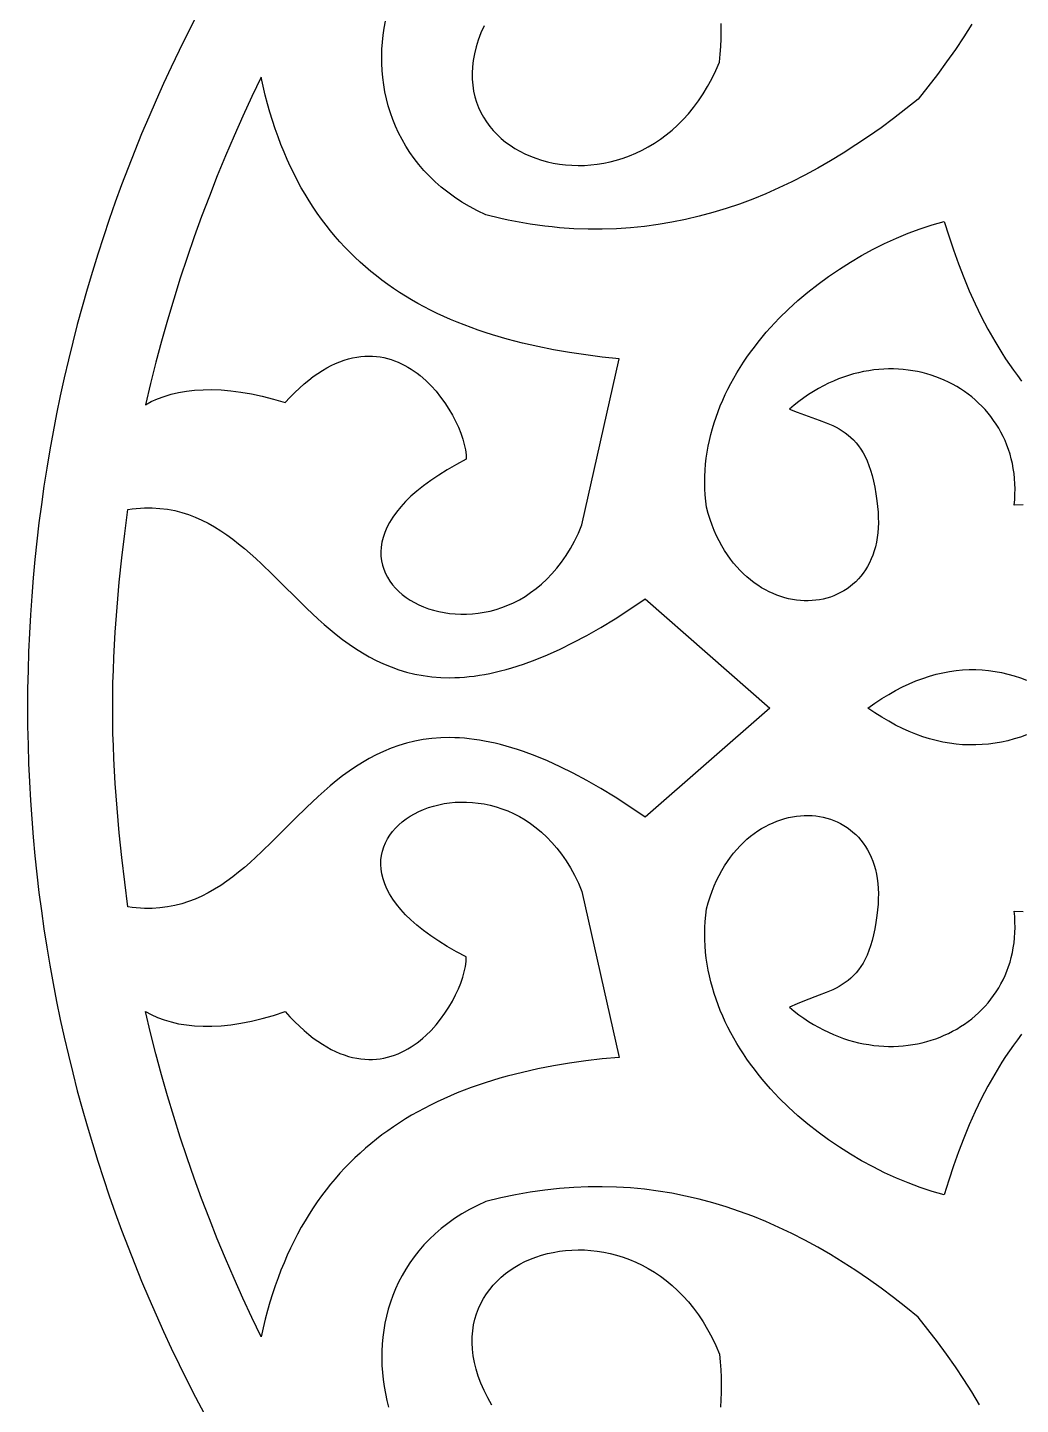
# Model space of a CAD drawing. Extents: x -335 to 335, y -262 to 262.
# Drawn here: x -87.5 to -29.5, y -40.7 to 39.7 of the extents above; entities that cross this region are included whole.
import ezdxf

# ---------------------------------------------------------------- set-up
doc = ezdxf.new("R2010")
doc.units = 0
doc.layers.add('LAYER_1', color=18, linetype='CONTINUOUS')

msp = doc.modelspace()

# ---------------------------------------------------------------- linework, layer by layer
at = {"layer": 'LAYER_1'}
msp.add_lwpolyline([(0.03, 87.47, 0.414214), (-87.47, -0.03, 0.414214), (0.03, -87.53, 0.414214), (87.53, -0.03, 0.414214)], format="xyb", close=True, dxfattribs=at)
for points in [[(-32.346, 39.854), (-32.816, 39.116), (-33.308, 38.382), (-33.82, 37.652), (-34.354, 36.926), (-34.909, 36.203), (-35.484, 35.485), (-36.203, 34.909), (-36.925, 34.353), (-37.651, 33.818), (-38.381, 33.303), (-39.116, 32.809), (-39.854, 32.336), (-40.596, 31.884), (-41.343, 31.455), (-42.094, 31.048), (-42.849, 30.664), (-43.609, 30.303), (-44.373, 29.966), (-45.142, 29.653), (-45.916, 29.363), (-46.694, 29.099), (-47.477, 28.859), (-48.265, 28.645), (-49.058, 28.456), (-49.855, 28.294), (-50.658, 28.158), (-51.466, 28.049), (-52.279, 27.968), (-53.098, 27.914), (-53.922, 27.887), (-54.751, 27.89), (-55.585, 27.921), (-56.426, 27.981), (-56.848, 28.022), (-57.272, 28.071), (-57.697, 28.127), (-58.123, 28.19), (-58.551, 28.261), (-58.981, 28.34), (-59.411, 28.426), (-59.844, 28.52), (-60.713, 28.731), (-61.203, 28.966), (-61.671, 29.215), (-62.116, 29.478), (-62.539, 29.755), (-62.94, 30.045), (-63.319, 30.346), (-63.678, 30.66), (-64.015, 30.984), (-64.331, 31.319), (-64.627, 31.663), (-64.902, 32.016), (-65.158, 32.378), (-65.394, 32.748), (-65.61, 33.125), (-65.808, 33.508), (-65.986, 33.898), (-66.146, 34.293), (-66.288, 34.692), (-66.411, 35.096), (-66.517, 35.503), (-66.605, 35.914), (-66.675, 36.326), (-66.729, 36.74), (-66.766, 37.155), (-66.787, 37.571), (-66.792, 37.986), (-66.78, 38.4), (-66.753, 38.813), (-66.711, 39.224), (-66.653, 39.632), (-66.581, 40.037)], [(-60.822, 39.769), (-61.006, 39.348), (-61.16, 38.935), (-61.285, 38.53), (-61.383, 38.135), (-61.455, 37.747), (-61.499, 37.369), (-61.519, 37.001), (-61.514, 36.642), (-61.485, 36.293), (-61.434, 35.954), (-61.36, 35.626), (-61.265, 35.309), (-61.149, 35.002), (-61.013, 34.707), (-60.858, 34.424), (-60.685, 34.152), (-60.494, 33.893), (-60.287, 33.646), (-60.064, 33.411), (-59.825, 33.19), (-59.572, 32.982), (-59.306, 32.788), (-59.027, 32.607), (-58.736, 32.441), (-58.433, 32.289), (-58.121, 32.151), (-57.798, 32.029), (-57.467, 31.921), (-57.127, 31.829), (-56.781, 31.753), (-56.428, 31.693), (-56.069, 31.65), (-55.705, 31.622), (-55.337, 31.612), (-54.965, 31.619), (-54.591, 31.644), (-54.216, 31.686), (-53.839, 31.746), (-53.462, 31.824), (-53.085, 31.921), (-52.71, 32.036), (-52.337, 32.171), (-51.967, 32.325), (-51.6, 32.499), (-51.238, 32.692), (-50.882, 32.906), (-50.531, 33.141), (-50.187, 33.396), (-49.851, 33.672), (-49.523, 33.969), (-49.204, 34.288), (-48.896, 34.629), (-48.598, 34.992), (-48.311, 35.377), (-48.037, 35.786), (-47.776, 36.217), (-47.529, 36.671), (-47.296, 37.149), (-47.079, 37.65), (-47.037, 38.108), (-47.007, 38.563), (-46.989, 39.013), (-46.981, 39.46), (-46.986, 39.902)], [(-29.345, 11.81), (-29.879, 11.786), (-29.849, 12.106), (-29.832, 12.422), (-29.828, 12.732), (-29.836, 13.038), (-29.855, 13.339), (-29.886, 13.635), (-29.929, 13.926), (-29.982, 14.211), (-30.047, 14.491), (-30.122, 14.764), (-30.208, 15.033), (-30.303, 15.295), (-30.409, 15.551), (-30.524, 15.801), (-30.649, 16.044), (-30.782, 16.281), (-30.925, 16.511), (-31.076, 16.735), (-31.235, 16.952), (-31.403, 17.161), (-31.578, 17.364), (-31.761, 17.559), (-31.952, 17.747), (-32.149, 17.927), (-32.354, 18.099), (-32.565, 18.264), (-32.782, 18.421), (-33.006, 18.569), (-33.235, 18.71), (-33.47, 18.842), (-33.71, 18.965), (-33.956, 19.08), (-34.206, 19.186), (-34.461, 19.283), (-34.72, 19.371), (-34.983, 19.45), (-35.25, 19.52), (-35.521, 19.58), (-35.795, 19.631), (-36.072, 19.672), (-36.352, 19.703), (-36.635, 19.724), (-36.92, 19.735), (-37.207, 19.736), (-37.496, 19.726), (-37.787, 19.706), (-38.078, 19.675), (-38.371, 19.633), (-38.665, 19.581), (-38.96, 19.517), (-39.254, 19.443), (-39.549, 19.357), (-39.844, 19.259), (-40.138, 19.15), (-40.431, 19.029), (-40.724, 18.896), (-41.016, 18.752), (-41.306, 18.595), (-41.594, 18.426), (-41.88, 18.244), (-42.165, 18.05), (-42.446, 17.844), (-42.726, 17.624), (-43.002, 17.392), (-42.551, 17.213), (-42.109, 17.052), (-41.256, 16.753), (-40.85, 16.597), (-40.46, 16.427), (-40.272, 16.333), (-40.088, 16.233), (-39.91, 16.124), (-39.737, 16.006), (-39.57, 15.879), (-39.408, 15.74), (-39.253, 15.589), (-39.104, 15.425), (-38.961, 15.246), (-38.826, 15.053), (-38.697, 14.842), (-38.576, 14.615), (-38.463, 14.369), (-38.358, 14.103), (-38.26, 13.817), (-38.172, 13.509), (-38.091, 13.179), (-38.02, 12.825), (-37.958, 12.446), (-37.905, 12.041), (-37.859, 11.705), (-37.827, 11.379), (-37.81, 11.062), (-37.806, 10.754), (-37.815, 10.456), (-37.837, 10.168), (-37.872, 9.889), (-37.919, 9.62), (-37.978, 9.361), (-38.049, 9.112), (-38.13, 8.872), (-38.222, 8.642), (-38.324, 8.423), (-38.436, 8.213), (-38.557, 8.014), (-38.688, 7.824), (-38.827, 7.645), (-38.974, 7.476), (-39.129, 7.317), (-39.291, 7.168), (-39.461, 7.03), (-39.637, 6.903), (-39.82, 6.785), (-40.008, 6.679), (-40.202, 6.583), (-40.401, 6.497), (-40.605, 6.423), (-40.813, 6.359), (-41.025, 6.305), (-41.24, 6.263), (-41.459, 6.232), (-41.68, 6.211), (-41.903, 6.202), (-42.129, 6.204), (-42.356, 6.216), (-42.584, 6.24), (-42.813, 6.275), (-43.043, 6.322), (-43.272, 6.38), (-43.501, 6.449), (-43.729, 6.529), (-43.956, 6.621), (-44.181, 6.725), (-44.404, 6.84), (-44.625, 6.967), (-44.843, 7.105), (-45.058, 7.256), (-45.269, 7.418), (-45.477, 7.592), (-45.68, 7.777), (-45.878, 7.975), (-46.071, 8.185), (-46.259, 8.407), (-46.44, 8.641), (-46.616, 8.887), (-46.784, 9.145), (-46.946, 9.416), (-47.1, 9.699), (-47.246, 9.994), (-47.383, 10.302), (-47.512, 10.622), (-47.632, 10.955), (-47.743, 11.3), (-47.843, 11.658), (-47.885, 12.022), (-47.915, 12.384), (-47.932, 12.745), (-47.938, 13.104), (-47.932, 13.462), (-47.915, 13.817), (-47.887, 14.171), (-47.848, 14.523), (-47.797, 14.873), (-47.737, 15.221), (-47.666, 15.567), (-47.584, 15.91), (-47.493, 16.251), (-47.392, 16.589), (-47.281, 16.925), (-47.16, 17.258), (-47.031, 17.589), (-46.892, 17.917), (-46.744, 18.241), (-46.588, 18.563), (-46.423, 18.881), (-46.25, 19.197), (-46.068, 19.509), (-45.879, 19.817), (-45.682, 20.123), (-45.477, 20.424), (-45.265, 20.722), (-45.046, 21.016), (-44.82, 21.307), (-44.587, 21.593), (-44.347, 21.876), (-44.101, 22.154), (-43.848, 22.428), (-43.59, 22.698), (-43.055, 23.224), (-42.499, 23.732), (-41.922, 24.222), (-41.326, 24.691), (-40.713, 25.14), (-40.084, 25.568), (-39.44, 25.974), (-38.784, 26.358), (-38.116, 26.718), (-37.439, 27.054), (-36.753, 27.366), (-36.06, 27.652), (-35.362, 27.911), (-34.66, 28.144), (-33.956, 28.349), (-33.698, 27.508), (-33.424, 26.682), (-33.133, 25.871), (-32.826, 25.076), (-32.502, 24.297), (-32.159, 23.535), (-31.798, 22.791), (-31.417, 22.064), (-31.017, 21.356), (-30.596, 20.667), (-30.377, 20.33), (-30.153, 19.998), (-29.924, 19.67), (-29.689, 19.348), (-29.449, 19.031)], [(-29.152, -1.622), (-29.516, -1.751), (-29.883, -1.865), (-30.252, -1.963), (-30.622, -2.046), (-30.995, -2.112), (-31.369, -2.163), (-31.746, -2.196), (-32.124, -2.214), (-32.504, -2.214), (-32.886, -2.198), (-33.27, -2.164), (-33.656, -2.113), (-34.043, -2.044), (-34.432, -1.958), (-34.823, -1.853), (-35.216, -1.73), (-35.61, -1.589), (-36.006, -1.428), (-36.404, -1.249), (-36.803, -1.051), (-37.204, -0.834), (-37.606, -0.597), (-38.01, -0.34), (-38.416, -0.063), (-38.01, 0.225), (-37.606, 0.492), (-37.204, 0.739), (-36.803, 0.966), (-36.404, 1.173), (-36.006, 1.36), (-35.61, 1.527), (-35.216, 1.674), (-34.823, 1.803), (-34.432, 1.913), (-34.043, 2.003), (-33.656, 2.075), (-33.27, 2.129), (-32.886, 2.165), (-32.504, 2.182), (-32.124, 2.182), (-31.746, 2.164), (-31.369, 2.129), (-30.995, 2.077), (-30.622, 2.008), (-30.252, 1.922), (-29.883, 1.82), (-29.516, 1.701), (-29.152, 1.567)], [(-29.449, -19.103), (-29.689, -19.419), (-29.924, -19.741), (-30.153, -20.068), (-30.377, -20.401), (-30.596, -20.738), (-31.017, -21.428), (-31.417, -22.138), (-31.798, -22.867), (-32.159, -23.616), (-32.502, -24.382), (-32.826, -25.167), (-33.133, -25.969), (-33.424, -26.789), (-33.698, -27.625), (-33.956, -28.477), (-34.66, -28.272), (-35.362, -28.039), (-36.06, -27.779), (-36.753, -27.493), (-37.439, -27.182), (-38.116, -26.846), (-38.784, -26.485), (-39.44, -26.102), (-40.084, -25.696), (-40.713, -25.268), (-41.326, -24.819), (-41.922, -24.349), (-42.499, -23.86), (-43.055, -23.352), (-43.59, -22.825), (-43.848, -22.556), (-44.101, -22.281), (-44.347, -22.003), (-44.587, -21.721), (-44.82, -21.434), (-45.046, -21.144), (-45.265, -20.85), (-45.477, -20.552), (-45.682, -20.25), (-45.879, -19.945), (-46.068, -19.636), (-46.25, -19.324), (-46.423, -19.009), (-46.588, -18.69), (-46.744, -18.369), (-46.892, -18.044), (-47.031, -17.716), (-47.16, -17.386), (-47.281, -17.053), (-47.392, -16.717), (-47.493, -16.378), (-47.584, -16.038), (-47.666, -15.694), (-47.737, -15.349), (-47.797, -15.001), (-47.848, -14.651), (-47.887, -14.299), (-47.915, -13.945), (-47.932, -13.589), (-47.938, -13.232), (-47.932, -12.872), (-47.915, -12.512), (-47.885, -12.149), (-47.843, -11.786), (-47.743, -11.428), (-47.632, -11.082), (-47.512, -10.75), (-47.383, -10.429), (-47.246, -10.122), (-47.1, -9.826), (-46.946, -9.543), (-46.784, -9.273), (-46.616, -9.014), (-46.44, -8.768), (-46.259, -8.534), (-46.071, -8.312), (-45.878, -8.103), (-45.68, -7.905), (-45.477, -7.719), (-45.269, -7.545), (-45.058, -7.383), (-44.843, -7.233), (-44.625, -7.094), (-44.404, -6.968), (-44.181, -6.852), (-43.956, -6.749), (-43.729, -6.657), (-43.501, -6.576), (-43.272, -6.507), (-43.043, -6.449), (-42.813, -6.403), (-42.584, -6.368), (-42.356, -6.344), (-42.129, -6.331), (-41.903, -6.329), (-41.68, -6.339), (-41.459, -6.359), (-41.24, -6.391), (-41.025, -6.433), (-40.813, -6.486), (-40.605, -6.55), (-40.401, -6.625), (-40.202, -6.71), (-40.008, -6.806), (-39.82, -6.913), (-39.637, -7.03), (-39.461, -7.158), (-39.291, -7.296), (-39.129, -7.444), (-38.974, -7.603), (-38.827, -7.772), (-38.688, -7.951), (-38.557, -8.141), (-38.436, -8.34), (-38.324, -8.55), (-38.222, -8.77), (-38.13, -8.999), (-38.049, -9.239), (-37.978, -9.488), (-37.919, -9.747), (-37.872, -10.016), (-37.837, -10.295), (-37.815, -10.583), (-37.806, -10.881), (-37.81, -11.189), (-37.827, -11.506), (-37.859, -11.832), (-37.905, -12.168), (-37.958, -12.572), (-38.02, -12.95), (-38.091, -13.303), (-38.172, -13.631), (-38.26, -13.936), (-38.358, -14.219), (-38.463, -14.482), (-38.576, -14.724), (-38.697, -14.948), (-38.826, -15.154), (-38.961, -15.344), (-39.104, -15.518), (-39.253, -15.679), (-39.408, -15.826), (-39.57, -15.961), (-39.737, -16.086), (-39.91, -16.201), (-40.088, -16.307), (-40.272, -16.406), (-40.46, -16.498), (-40.85, -16.668), (-41.256, -16.827), (-42.109, -17.143), (-42.551, -17.319), (-43.002, -17.519), (-42.726, -17.746), (-42.446, -17.96), (-42.165, -18.162), (-41.88, -18.351), (-41.594, -18.528), (-41.306, -18.693), (-41.016, -18.846), (-40.724, -18.987), (-40.431, -19.117), (-40.138, -19.235), (-39.844, -19.341), (-39.549, -19.437), (-39.254, -19.521), (-38.96, -19.594), (-38.665, -19.656), (-38.371, -19.707), (-38.078, -19.748), (-37.787, -19.778), (-37.496, -19.797), (-37.207, -19.807), (-36.92, -19.806), (-36.635, -19.795), (-36.352, -19.774), (-36.072, -19.743), (-35.795, -19.703), (-35.521, -19.653), (-35.25, -19.594), (-34.983, -19.525), (-34.72, -19.447), (-34.461, -19.36), (-34.206, -19.264), (-33.956, -19.16), (-33.71, -19.046), (-33.47, -18.925), (-33.235, -18.794), (-33.006, -18.656), (-32.782, -18.509), (-32.565, -18.354), (-32.354, -18.191), (-32.149, -18.021), (-31.952, -17.843), (-31.761, -17.657), (-31.578, -17.464), (-31.403, -17.263), (-31.235, -17.055), (-31.076, -16.841), (-30.925, -16.619), (-30.782, -16.391), (-30.649, -16.155), (-30.524, -15.914), (-30.409, -15.666), (-30.303, -15.411), (-30.208, -15.151), (-30.122, -14.884), (-30.047, -14.612), (-29.982, -14.333), (-29.929, -14.049), (-29.886, -13.76), (-29.855, -13.465), (-29.836, -13.165), (-29.828, -12.859), (-29.832, -12.549), (-29.849, -12.233), (-29.879, -11.913), (-29.345, -11.938)], [(-31.898, -40.723), (-32.346, -39.981), (-32.816, -39.243), (-33.308, -38.509), (-33.82, -37.779), (-34.354, -37.053), (-34.909, -36.331), (-35.484, -35.612), (-36.203, -35.025), (-36.925, -34.46), (-37.651, -33.916), (-38.381, -33.394), (-39.116, -32.894), (-39.854, -32.416), (-40.596, -31.961), (-41.343, -31.529), (-42.094, -31.12), (-42.849, -30.735), (-43.609, -30.374), (-44.373, -30.038), (-45.142, -29.725), (-45.916, -29.438), (-46.694, -29.176), (-47.477, -28.939), (-48.265, -28.728), (-49.058, -28.543), (-49.855, -28.384), (-50.658, -28.252), (-51.466, -28.147), (-52.279, -28.069), (-53.098, -28.019), (-53.922, -27.997), (-54.751, -28.003), (-55.585, -28.037), (-56.426, -28.101), (-57.272, -28.193), (-58.123, -28.314), (-58.981, -28.466), (-59.844, -28.647), (-60.713, -28.859), (-61.203, -29.088), (-61.671, -29.331), (-62.116, -29.589), (-62.539, -29.86), (-62.94, -30.145), (-63.319, -30.441), (-63.678, -30.75), (-64.015, -31.07), (-64.331, -31.4), (-64.627, -31.74), (-64.902, -32.089), (-65.158, -32.447), (-65.394, -32.813), (-65.61, -33.187), (-65.808, -33.567), (-65.986, -33.954), (-66.146, -34.346), (-66.288, -34.743), (-66.411, -35.144), (-66.517, -35.549), (-66.605, -35.957), (-66.675, -36.367), (-66.729, -36.78), (-66.766, -37.193), (-66.787, -37.607), (-66.792, -38.021), (-66.78, -38.434), (-66.753, -38.847), (-66.711, -39.257), (-66.653, -39.664), (-66.581, -40.069), (-66.494, -40.47), (-66.393, -40.866)], [(-60.364, -40.759), (-60.609, -40.323), (-60.822, -39.893), (-61.006, -39.472), (-61.16, -39.058), (-61.285, -38.652), (-61.383, -38.255), (-61.455, -37.867), (-61.499, -37.487), (-61.519, -37.117), (-61.514, -36.757), (-61.485, -36.406), (-61.434, -36.065), (-61.36, -35.735), (-61.265, -35.416), (-61.149, -35.108), (-61.013, -34.811), (-60.858, -34.525), (-60.685, -34.252), (-60.494, -33.99), (-60.287, -33.741), (-60.064, -33.505), (-59.825, -33.282), (-59.572, -33.072), (-59.306, -32.876), (-59.027, -32.693), (-58.736, -32.525), (-58.433, -32.371), (-58.121, -32.232), (-57.798, -32.108), (-57.467, -31.999), (-57.127, -31.906), (-56.781, -31.829), (-56.428, -31.768), (-56.069, -31.723), (-55.705, -31.695), (-55.337, -31.684), (-54.965, -31.691), (-54.591, -31.715), (-54.216, -31.756), (-53.839, -31.816), (-53.462, -31.895), (-53.085, -31.992), (-52.71, -32.108), (-52.337, -32.244), (-51.967, -32.399), (-51.6, -32.574), (-51.238, -32.769), (-50.882, -32.985), (-50.531, -33.221), (-50.187, -33.478), (-49.851, -33.757), (-49.523, -34.057), (-49.204, -34.379), (-48.896, -34.723), (-48.598, -35.09), (-48.311, -35.48), (-48.037, -35.892), (-47.776, -36.328), (-47.529, -36.787), (-47.296, -37.27), (-47.079, -37.778), (-47.037, -38.23), (-47.007, -38.679), (-46.989, -39.124), (-46.981, -39.566), (-46.986, -40.004), (-47.001, -40.438), (-47.028, -40.867)]]:
    msp.add_lwpolyline(points, dxfattribs=at)
for points in [[(-80.589, 17.647), (-80.244, 17.829), (-79.878, 17.992), (-79.49, 18.135), (-79.082, 18.258), (-78.651, 18.359), (-78.199, 18.437), (-77.725, 18.492), (-77.228, 18.523), (-76.709, 18.528), (-76.168, 18.507), (-75.603, 18.458), (-75.016, 18.381), (-74.406, 18.276), (-73.772, 18.14), (-73.115, 17.973), (-72.434, 17.774), (-72.154, 18.075), (-71.877, 18.355), (-71.601, 18.616), (-71.328, 18.858), (-71.058, 19.082), (-70.789, 19.287), (-70.524, 19.474), (-70.26, 19.644), (-70, 19.797), (-69.742, 19.933), (-69.487, 20.054), (-69.235, 20.158), (-68.985, 20.247), (-68.739, 20.322), (-68.496, 20.382), (-68.256, 20.428), (-68.019, 20.46), (-67.785, 20.48), (-67.555, 20.486), (-67.328, 20.481), (-67.105, 20.463), (-66.885, 20.434), (-66.669, 20.394), (-66.457, 20.343), (-66.248, 20.282), (-66.043, 20.212), (-65.843, 20.131), (-65.646, 20.042), (-65.454, 19.945), (-65.265, 19.839), (-65.081, 19.726), (-64.901, 19.606), (-64.726, 19.479), (-64.555, 19.345), (-64.226, 19.06), (-63.916, 18.755), (-63.626, 18.432), (-63.356, 18.096), (-63.106, 17.75), (-62.877, 17.397), (-62.669, 17.04), (-62.484, 16.683), (-62.322, 16.329), (-62.183, 15.981), (-62.068, 15.644), (-61.977, 15.32), (-61.912, 15.012), (-61.872, 14.725), (-61.859, 14.462), (-62.436, 14.156), (-62.973, 13.848), (-63.471, 13.54), (-63.93, 13.23), (-64.353, 12.92), (-64.739, 12.61), (-65.089, 12.301), (-65.405, 11.993), (-65.686, 11.686), (-65.935, 11.381), (-66.152, 11.078), (-66.338, 10.779), (-66.494, 10.482), (-66.62, 10.19), (-66.718, 9.901), (-66.788, 9.618), (-66.832, 9.339), (-66.85, 9.067), (-66.842, 8.8), (-66.811, 8.54), (-66.757, 8.287), (-66.68, 8.041), (-66.582, 7.804), (-66.464, 7.574), (-66.326, 7.354), (-66.169, 7.143), (-65.994, 6.942), (-65.803, 6.751), (-65.595, 6.571), (-65.373, 6.402), (-65.136, 6.245), (-64.885, 6.1), (-64.622, 5.968), (-64.348, 5.848), (-64.062, 5.742), (-63.767, 5.65), (-63.463, 5.573), (-63.151, 5.51), (-62.832, 5.463), (-62.506, 5.432), (-62.175, 5.417), (-61.84, 5.419), (-61.5, 5.438), (-61.158, 5.474), (-60.815, 5.529), (-60.47, 5.603), (-60.125, 5.695), (-59.781, 5.807), (-59.438, 5.94), (-59.099, 6.092), (-58.762, 6.266), (-58.43, 6.461), (-58.103, 6.678), (-57.782, 6.917), (-57.469, 7.179), (-57.163, 7.464), (-56.866, 7.773), (-56.578, 8.106), (-56.301, 8.464), (-56.036, 8.847), (-55.783, 9.255), (-55.543, 9.69), (-55.317, 10.151), (-55.106, 10.639), (-52.94, 20.323), (-53.923, 20.427), (-54.891, 20.551), (-55.841, 20.693), (-56.775, 20.856), (-57.69, 21.04), (-58.588, 21.246), (-59.466, 21.474), (-60.326, 21.726), (-60.748, 21.861), (-61.165, 22.002), (-61.578, 22.149), (-61.985, 22.302), (-62.387, 22.462), (-62.783, 22.628), (-63.175, 22.801), (-63.56, 22.981), (-63.941, 23.167), (-64.316, 23.361), (-64.685, 23.561), (-65.049, 23.768), (-65.407, 23.983), (-65.759, 24.205), (-66.105, 24.434), (-66.446, 24.671), (-66.78, 24.915), (-67.109, 25.167), (-67.431, 25.426), (-67.747, 25.694), (-68.057, 25.969), (-68.361, 26.252), (-68.658, 26.544), (-68.949, 26.844), (-69.233, 27.152), (-69.511, 27.468), (-69.782, 27.794), (-70.047, 28.127), (-70.304, 28.47), (-70.555, 28.821), (-70.8, 29.181), (-71.037, 29.55), (-71.267, 29.928), (-71.49, 30.316), (-71.706, 30.712), (-71.915, 31.118), (-72.116, 31.534), (-72.311, 31.959), (-72.497, 32.394), (-72.677, 32.839), (-72.849, 33.293), (-73.013, 33.758), (-73.17, 34.232), (-73.319, 34.717), (-73.46, 35.212), (-73.593, 35.717), (-73.719, 36.233), (-73.836, 36.759), (-74.378, 35.63), (-74.905, 34.49), (-75.416, 33.339), (-75.912, 32.178), (-76.393, 31.007), (-76.857, 29.827), (-77.306, 28.638), (-77.738, 27.441), (-78.154, 26.237), (-78.553, 25.026), (-78.935, 23.809), (-79.301, 22.586), (-79.649, 21.358), (-79.98, 20.125), (-80.293, 18.887)], [(-44.149, -0.063), (-51.411, -6.434), (-52.305, -5.826), (-53.171, -5.266), (-54.011, -4.753), (-54.825, -4.285), (-55.614, -3.863), (-56.378, -3.483), (-57.118, -3.146), (-57.835, -2.849), (-58.529, -2.592), (-58.868, -2.477), (-59.201, -2.372), (-59.53, -2.277), (-59.853, -2.19), (-60.17, -2.112), (-60.483, -2.043), (-60.791, -1.983), (-61.093, -1.931), (-61.392, -1.887), (-61.685, -1.851), (-61.973, -1.823), (-62.258, -1.803), (-62.537, -1.791), (-62.812, -1.786), (-63.35, -1.798), (-63.871, -1.837), (-64.376, -1.903), (-64.866, -1.995), (-65.342, -2.111), (-65.803, -2.249), (-66.252, -2.409), (-66.688, -2.589), (-67.112, -2.788), (-67.525, -3.005), (-67.927, -3.237), (-68.32, -3.486), (-68.704, -3.747), (-69.079, -4.022), (-69.446, -4.307), (-69.806, -4.603), (-70.16, -4.907), (-70.508, -5.219), (-71.189, -5.859), (-71.856, -6.514), (-72.513, -7.172), (-73.165, -7.825), (-73.819, -8.46), (-74.148, -8.769), (-74.479, -9.07), (-74.814, -9.361), (-75.152, -9.642), (-75.494, -9.911), (-75.841, -10.167), (-76.194, -10.408), (-76.554, -10.634), (-76.92, -10.843), (-77.294, -11.034), (-77.677, -11.205), (-78.068, -11.355), (-78.47, -11.484), (-78.881, -11.589), (-79.304, -11.67), (-79.739, -11.724), (-80.186, -11.752), (-80.414, -11.755), (-80.646, -11.751), (-80.881, -11.739), (-81.12, -11.72), (-81.362, -11.693), (-81.608, -11.658), (-81.793, -10.225), (-81.962, -8.789), (-82.114, -7.351), (-82.245, -5.909), (-82.352, -4.46), (-82.432, -3.004), (-82.461, -2.273), (-82.483, -1.539), (-82.496, -0.803), (-82.5, -0.063), (-82.496, 0.677), (-82.483, 1.417), (-82.461, 2.156), (-82.432, 2.895), (-82.352, 4.366), (-82.245, 5.829), (-82.114, 7.28), (-81.962, 8.716), (-81.793, 10.134), (-81.608, 11.531), (-81.362, 11.565), (-81.12, 11.592), (-80.881, 11.612), (-80.646, 11.623), (-80.186, 11.625), (-79.739, 11.598), (-79.304, 11.544), (-78.881, 11.465), (-78.47, 11.36), (-78.068, 11.233), (-77.677, 11.084), (-77.294, 10.914), (-76.92, 10.725), (-76.554, 10.517), (-76.194, 10.293), (-75.841, 10.053), (-75.494, 9.799), (-75.152, 9.532), (-74.814, 9.253), (-74.479, 8.964), (-74.148, 8.665), (-73.819, 8.359), (-73.165, 7.727), (-72.513, 7.078), (-71.856, 6.424), (-71.189, 5.773), (-70.508, 5.136), (-70.16, 4.826), (-69.806, 4.523), (-69.446, 4.229), (-69.079, 3.945), (-68.704, 3.672), (-68.32, 3.411), (-67.927, 3.164), (-67.525, 2.932), (-67.112, 2.716), (-66.688, 2.518), (-66.252, 2.338), (-65.803, 2.178), (-65.342, 2.04), (-64.866, 1.924), (-64.376, 1.832), (-63.871, 1.766), (-63.35, 1.725), (-62.812, 1.712), (-62.537, 1.717), (-62.258, 1.729), (-61.973, 1.748), (-61.685, 1.775), (-61.392, 1.81), (-61.093, 1.853), (-60.791, 1.904), (-60.483, 1.963), (-60.17, 2.031), (-59.853, 2.108), (-59.53, 2.193), (-59.201, 2.288), (-58.529, 2.504), (-57.835, 2.759), (-57.118, 3.052), (-56.378, 3.386), (-55.614, 3.761), (-54.825, 4.179), (-54.011, 4.642), (-53.171, 5.15), (-52.305, 5.705), (-51.411, 6.307)], [(-80.589, -17.774), (-80.244, -17.956), (-79.878, -18.119), (-79.49, -18.262), (-79.082, -18.383), (-78.651, -18.483), (-78.199, -18.558), (-77.725, -18.609), (-77.228, -18.634), (-76.709, -18.633), (-76.168, -18.603), (-75.603, -18.544), (-75.016, -18.455), (-74.406, -18.335), (-73.772, -18.182), (-73.115, -17.996), (-72.434, -17.774), (-72.154, -18.081), (-71.877, -18.367), (-71.601, -18.634), (-71.328, -18.881), (-71.058, -19.109), (-70.789, -19.319), (-70.524, -19.511), (-70.26, -19.686), (-70, -19.843), (-69.742, -19.984), (-69.487, -20.109), (-69.235, -20.217), (-68.985, -20.31), (-68.739, -20.389), (-68.496, -20.452), (-68.256, -20.502), (-68.019, -20.537), (-67.785, -20.56), (-67.555, -20.569), (-67.328, -20.567), (-67.105, -20.552), (-66.885, -20.525), (-66.669, -20.488), (-66.457, -20.439), (-66.248, -20.381), (-66.043, -20.312), (-65.843, -20.234), (-65.646, -20.147), (-65.454, -20.051), (-65.265, -19.948), (-65.081, -19.836), (-64.901, -19.717), (-64.726, -19.591), (-64.555, -19.459), (-64.388, -19.321), (-64.226, -19.177), (-63.916, -18.874), (-63.626, -18.553), (-63.356, -18.218), (-63.106, -17.873), (-62.877, -17.521), (-62.669, -17.165), (-62.484, -16.808), (-62.322, -16.455), (-62.183, -16.108), (-62.068, -15.771), (-61.977, -15.447), (-61.912, -15.14), (-61.872, -14.853), (-61.859, -14.589), (-62.436, -14.283), (-62.973, -13.976), (-63.471, -13.667), (-63.93, -13.358), (-64.353, -13.048), (-64.739, -12.738), (-65.089, -12.428), (-65.405, -12.12), (-65.686, -11.813), (-65.935, -11.508), (-66.152, -11.206), (-66.338, -10.906), (-66.494, -10.61), (-66.62, -10.317), (-66.718, -10.029), (-66.788, -9.745), (-66.832, -9.467), (-66.85, -9.194), (-66.842, -8.927), (-66.811, -8.667), (-66.757, -8.414), (-66.68, -8.169), (-66.582, -7.931), (-66.464, -7.702), (-66.326, -7.482), (-66.169, -7.271), (-65.994, -7.069), (-65.803, -6.879), (-65.595, -6.699), (-65.373, -6.53), (-65.136, -6.372), (-64.885, -6.227), (-64.622, -6.095), (-64.348, -5.975), (-64.062, -5.87), (-63.767, -5.778), (-63.463, -5.7), (-63.151, -5.638), (-62.832, -5.59), (-62.506, -5.559), (-62.175, -5.544), (-61.84, -5.546), (-61.5, -5.565), (-61.158, -5.602), (-60.815, -5.656), (-60.47, -5.73), (-60.125, -5.823), (-59.781, -5.935), (-59.438, -6.067), (-59.099, -6.219), (-58.762, -6.393), (-58.43, -6.588), (-58.103, -6.805), (-57.782, -7.044), (-57.469, -7.306), (-57.163, -7.591), (-56.866, -7.9), (-56.578, -8.234), (-56.301, -8.591), (-56.036, -8.974), (-55.783, -9.383), (-55.543, -9.817), (-55.317, -10.279), (-55.106, -10.767), (-52.94, -20.45), (-53.923, -20.543), (-54.891, -20.657), (-55.841, -20.791), (-56.775, -20.947), (-57.69, -21.124), (-58.588, -21.325), (-59.466, -21.549), (-59.899, -21.67), (-60.326, -21.797), (-60.748, -21.931), (-61.165, -22.071), (-61.578, -22.217), (-61.985, -22.369), (-62.387, -22.528), (-62.783, -22.694), (-63.175, -22.866), (-63.56, -23.045), (-63.941, -23.232), (-64.316, -23.425), (-64.685, -23.625), (-65.049, -23.832), (-65.407, -24.046), (-65.759, -24.268), (-66.105, -24.497), (-66.446, -24.734), (-66.78, -24.978), (-67.109, -25.23), (-67.431, -25.49), (-67.747, -25.757), (-68.057, -26.032), (-68.361, -26.315), (-68.658, -26.607), (-68.949, -26.906), (-69.233, -27.214), (-69.511, -27.53), (-69.782, -27.854), (-70.047, -28.187), (-70.304, -28.529), (-70.555, -28.879), (-70.8, -29.238), (-71.037, -29.606), (-71.267, -29.982), (-71.49, -30.368), (-71.706, -30.763), (-71.915, -31.166), (-72.116, -31.58), (-72.311, -32.002), (-72.497, -32.434), (-72.677, -32.875), (-72.849, -33.326), (-73.013, -33.787), (-73.17, -34.257), (-73.319, -34.738), (-73.46, -35.228), (-73.593, -35.728), (-73.719, -36.238), (-73.836, -36.759), (-74.378, -35.631), (-74.905, -34.495), (-75.416, -33.351), (-75.912, -32.198), (-76.393, -31.036), (-76.857, -29.867), (-77.306, -28.69), (-77.738, -27.505), (-78.154, -26.313), (-78.553, -25.114), (-78.935, -23.907), (-79.301, -22.694), (-79.649, -21.473), (-79.98, -20.247), (-80.293, -19.014)]]:
    msp.add_lwpolyline(points, close=True, dxfattribs=at)

doc.saveas('drawing.dxf')
